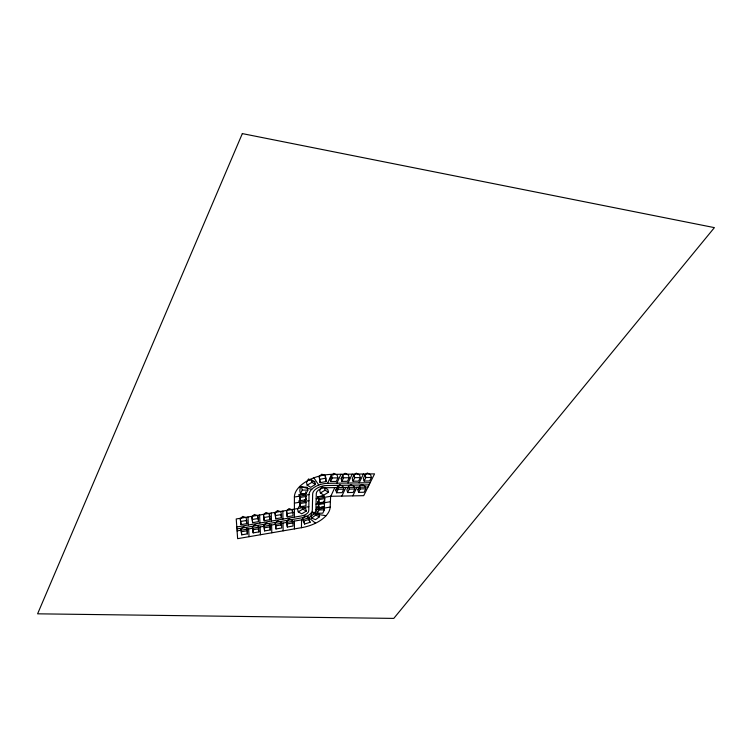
<?xml version="1.0" encoding="UTF-8"?>
<svg xmlns="http://www.w3.org/2000/svg" width="752" height="752" viewBox="0 0 752 752"><rect width="100%" height="100%" fill="white"/><g stroke="black" fill="none" stroke-linecap="round" stroke-linejoin="round"><path stroke-width="1.13" d="M300.189 506.773L300.208 503.502L299.099 500.625L300.189 506.773L305.961 505.795L306.008 502.524L304.87 499.657L305.152 501.951M299.136 494.562L300.245 497.429L300.227 500.747L299.136 494.562L304.945 493.585L306.083 496.452L306.036 499.76L299.55 500.794M308.828 506.669L236.231 518.965L237.632 538.667L301.467 527.697L301.533 519.886A14.645 7.858 -13.8 0 0 315.906 509.499L330.175 507.074L330.626 496.311M370.163 482.709L327.571 483.329A14.871 8.131 -14.6 0 0 309.025 494.562L308.762 510.711A7.323 3.929 -13.8 0 1 301.561 515.928L236.805 526.955M315.906 509.499L316.31 493.34A7.435 4.061 -14.6 0 1 325.569 487.738L367.991 487.07M318.801 507.722L318.895 504.479L317.711 501.622L318.801 507.722L324.516 506.754L323.943 500.823M318.942 502.853L319.036 499.572L317.842 496.715L318.942 502.853L324.685 501.875L324.808 498.595L323.586 495.756L317.842 496.715M319.168 507.092L316.987 507.13L316.658 510.589L317.335 513.268L322.796 513.165L324.375 509.828L323.689 507.139L321.499 507.186M300.245 487.277L299.804 490.849L300.471 493.575L306.045 493.65L307.85 490.144L307.173 487.418L300.245 487.277L307.173 487.418M327.571 483.329L331.632 474.38L374.552 473.873L363.714 495.671L330.786 496.282L316.178 498.745M329.912 478.798L331.538 475.226L333.869 473.384L337.178 475.161L337.911 477.877L336.266 481.44L330.626 481.524L329.912 478.798L331.463 477.567M333.061 475.17L333.869 473.384M330.626 481.524L332.262 477.952L331.538 475.226M330.786 496.282L334.809 487.597M336.849 483.198L340.985 474.268M335.834 490.05L337.451 486.572L339.744 484.73L342.997 486.488L343.73 489.185L342.085 492.654L336.548 492.748L335.834 490.05L337.357 488.828M341.145 478.648L342.799 475.085L345.112 473.252L348.402 475.02L349.154 477.736L347.471 481.289L341.878 481.365L341.145 478.648L342.677 477.426M317.335 513.268L318.895 509.931L318.218 507.243L316.987 507.13M338.936 486.478L339.744 484.73M336.548 492.748L338.174 489.279L337.451 486.572M341.878 481.365L343.542 477.802L342.799 475.085M341.84 496.076L345.948 487.418M348.026 483.028L352.246 474.136M348.533 486.403L346.879 489.872L347.612 492.56L353.111 492.466L354.784 489.007L354.042 486.318L350.799 484.57L348.533 486.403L349.266 489.091L347.612 492.56M353.985 474.954L352.293 478.507L353.045 481.205L358.601 481.13L360.321 477.586L359.55 474.888L356.269 473.121L353.985 474.954L354.747 477.661L353.045 481.205M352.81 495.869L357.003 487.24M359.136 482.869L363.442 474.004M312.484 512.178L310.905 515.421L311.563 518.1L315.52 519.641L319.572 516.727L318.895 514.058L312.484 512.178L315.436 513.343M357.849 489.684L359.531 486.224L361.768 484.401L365.002 486.14L365.763 488.819L364.053 492.269L358.591 492.363L357.849 489.684L359.334 488.471M365.096 474.822L363.376 478.357L364.137 481.054L369.655 480.97L371.403 477.445L370.623 474.756L367.352 472.989L365.096 474.822L365.867 477.52L364.137 481.054M358.591 492.363L360.283 488.913L359.531 486.224M300.471 493.575L302.257 490.069L301.58 487.334M299.446 505.993L297.604 509.16L298.262 511.868L301.749 513.813L306.299 511.078L305.641 508.38L302.163 506.416L302.821 509.123L306.299 511.078M308.376 479.231L306.487 482.493L307.173 485.228L310.726 487.324L315.436 484.467L314.74 481.731L311.187 479.616L308.376 479.231L310.153 480.293M302.53 518.579L304.833 515.928L308.01 516.831L310.078 522.292L304.616 524.041L302.53 518.579L303.488 520.431M319.233 476.571L321.715 474.183L325.137 475.424L325.851 478.159L326.011 481.543L320.126 482.69L319.233 476.571L320.126 482.69M286.691 521.202L289.106 518.927L292.368 520.234L292.998 522.922L293.007 526.043L287.339 527.02L286.691 521.202L287.339 527.02M275.298 523.148L277.742 520.863L280.994 522.17L281.615 524.868L281.671 527.989L275.984 528.966L275.298 523.148L275.984 528.966M286.578 510.852L289.031 508.568L292.331 509.884L292.979 512.591L292.979 515.797L287.245 516.774L286.578 510.852L287.245 516.774M275.053 512.808L277.526 510.514L280.825 511.83L281.445 514.547L281.502 517.752L275.749 518.73L275.053 512.808L275.749 518.73M263.886 525.093L266.349 522.809L269.601 524.116L270.203 526.823L270.297 529.944L264.601 530.921L263.886 525.093L264.601 530.921M263.491 514.763L265.982 512.469L269.282 513.785L269.893 516.502L269.987 519.707L264.215 520.685L263.491 514.763L264.215 520.685M252.437 527.049L254.919 524.755L258.162 526.071L258.754 528.778L258.885 531.899L253.17 532.877L252.437 527.049L253.17 532.877M240.95 529.004L243.451 526.71L246.703 528.026L247.267 530.743L247.446 533.854L241.721 534.841L240.95 529.004L241.721 534.841M251.901 516.727L254.411 514.424L257.701 515.75L258.293 518.476L258.434 521.672L252.644 522.659L251.901 516.727L252.644 522.659M240.273 518.701L242.802 516.389L246.092 517.714L246.665 520.45L246.853 523.646L241.044 524.633L240.273 518.701L241.044 524.633M311.563 518.1L315.624 515.176L319.572 516.727M307.173 485.228L311.883 482.352L315.436 484.467M320.38 493.011L325.061 490.191L328.511 492.25L323.849 495.051L320.38 493.011L319.685 490.295L321.555 487.089L324.356 487.475L327.806 489.543L328.511 492.25M298.262 511.868L302.821 509.123M303.178 521.268L308.668 519.51L310.078 522.292M319.938 479.306L325.851 478.159M240.837 521.437L246.665 520.45M252.484 519.463L258.293 518.476M264.093 517.489L269.893 516.502M275.674 515.524L281.445 514.547M287.217 513.569L292.979 512.591M236.946 528.929L301.543 517.912A10.979 5.894 -13.8 0 0 312.334 510.1L312.663 493.951A11.158 6.101 -14.6 0 1 326.565 485.538L369.072 484.89M237.077 530.903L301.533 519.886M241.514 531.72L247.267 530.743M253.01 529.756L258.754 528.778M264.478 527.801L270.203 526.823M275.909 525.845L281.615 524.868M287.311 523.89L292.998 522.922M294.417 517.141L294.399 497.016L309.025 494.562M300.245 497.429L306.083 496.452M318.34 496.865L324.103 495.897M294.408 503.107L308.922 500.663M319.036 499.572L324.808 498.595M300.208 503.502L306.008 502.524M316.037 504.15L330.401 501.725M318.895 504.479L324.629 503.511M299.578 494.703L305.406 493.726M318.895 509.931L324.375 509.828M338.174 489.279L343.73 489.185M349.266 489.091L354.784 489.007M360.283 488.913L365.763 488.819M332.262 477.952L337.911 477.877M343.542 477.802L349.154 477.736M354.747 477.661L360.321 477.586M365.867 477.52L371.403 477.445M302.257 490.069L307.85 490.144M316.423 513.738L318.895 514.058M312.86 481.477L314.74 481.731M313.904 513.823L326.058 515.703M303.836 508.098L305.641 508.38M299.719 486.469L311.732 489.317M308.649 517.62L315.567 523.204M313.866 477.83L318.773 485.04M326.011 481.543L325.137 475.424M324.356 487.475L325.061 490.191M311.187 479.616L311.883 482.352M314.956 512.488L315.624 515.176M305.603 491.827L306.045 493.65M305.594 497.956L306.036 499.76M308.01 516.831L308.668 519.51M303.968 521.362L304.616 524.041M280.881 515.045L281.502 517.752M269.583 517.893L269.987 519.707M270.297 529.944L269.601 524.116M258.303 529.192L258.885 531.899M246.28 520.91L246.853 523.646M247.07 532.049L247.446 533.854M246.703 528.026L246.825 530.104M247.934 516.981L248.395 524.981M248.621 528.929L249.053 536.702M257.701 515.75L257.842 518.955M259.609 515.007L259.948 523.016M260.117 526.964L260.446 534.747M269.282 513.785L269.348 515.928M271.246 513.033L271.472 521.051M271.585 525.009L271.81 532.792M280.994 522.17L281.051 525.3M282.846 511.069L282.959 519.096M283.015 523.054L283.137 530.846M292.331 509.884L292.34 512.027M292.368 520.234L292.378 523.364M294.417 521.108L294.427 528.91M330.175 507.074A29.29 15.726 -13.8 0 1 301.467 527.697M294.399 497.016A29.751 16.262 -14.6 0 1 331.632 474.38M242.332 133.602L37.6 613.82L393.785 618.398L714.4 227.63L242.332 133.602"/></g></svg>
